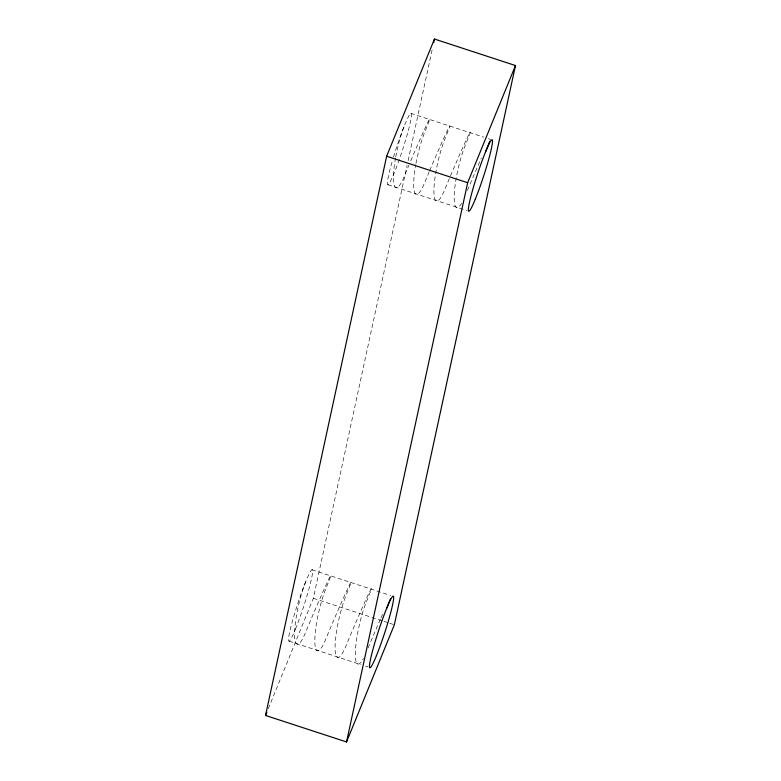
<?xml version="1.0" encoding="UTF-8"?>
<svg xmlns="http://www.w3.org/2000/svg" width="781" height="781" viewBox="0 0 781 781"><rect width="100%" height="100%" fill="white"/><g stroke="black" fill="none" stroke-linecap="round" stroke-linejoin="round"><path stroke-width="0.59" stroke-dasharray="3.9 2.93" d="M268.293 708.699L313.347 598.285L407.086 165.445M408.121 160.671L432.654 47.397M410.796 113.323L483.693 137.163M488.33 138.686L490.644 139.438M388.05 184.755L466.735 210.489M311.941 569.749L390.637 595.483M313.347 598.285L382.778 620.993M383.94 621.373L388.567 622.887M389.729 623.267L394.356 624.78M289.204 641.181L360.949 664.651M365.576 666.164L367.89 666.915M393.497 157.088A37.634 3.231 -71.9 0 1 411.519 114.495A37.634 3.231 -71.9 0 1 393.946 173.567A37.634 3.231 -71.9 0 1 392.492 160.466M395.518 158.006A38.015 7.322 -77.2 0 0 394.61 186.386A38.015 7.322 -77.2 0 0 404.421 176.018A38.015 0.859 -66.7 0 1 408.971 165.055M395.742 156.805A38.015 7.322 -77.2 0 1 404.548 125.38M305.703 581.806A38.015 7.322 -77.2 0 0 294.574 634.24A38.015 7.322 -77.2 0 0 305.576 632.434A38.015 0.859 -66.7 0 1 326.829 583.309A38.015 0.859 -66.7 0 1 325.95 588.425A38.015 7.322 -77.2 0 0 314.821 640.869A38.015 7.322 -77.2 0 0 325.823 639.063A38.015 0.859 -66.7 0 1 347.076 589.938A38.015 0.859 -66.7 0 1 346.198 595.054A38.015 7.322 -77.2 0 0 335.069 647.488A38.015 7.322 -77.2 0 0 346.081 645.682A38.015 0.859 -66.7 0 1 367.334 596.557A38.015 0.859 -66.7 0 1 366.455 601.673A38.015 7.322 -77.2 0 0 355.423 650.573A38.015 7.322 -77.2 0 0 363.468 658.461M368.095 648.015A38.015 0.859 -66.7 0 1 380.542 618.884M381.011 617.82A38.015 0.859 -66.7 0 1 383.725 611.689M467.419 190.447A38.015 0.859 -66.7 0 1 481.242 158.26M429.687 170.58A38.015 0.859 -66.7 0 1 447.708 129.744A38.015 0.859 -66.7 0 1 445.043 138.627A38.015 7.322 -77.2 0 0 433.924 191.062A38.015 7.322 -77.2 0 0 444.926 189.256A38.015 0.859 -66.7 0 1 466.179 140.131A38.015 0.859 -66.7 0 1 465.3 145.246A38.015 7.322 -77.2 0 0 454.327 193.21A38.015 7.322 -77.2 0 0 461.63 203.255M429.228 171.674A38.015 0.859 -66.7 0 0 424.679 182.637A38.015 7.322 -77.2 0 1 414.867 193.014A38.015 7.322 -77.2 0 1 415.775 164.625M415.99 163.424A38.015 7.322 -77.2 0 1 424.796 132.009A38.015 0.859 -66.7 0 0 427.451 123.115A38.015 0.859 -66.7 0 0 409.429 163.961M295.452 629.125A37.634 3.231 -71.9 0 0 312.625 570.384A37.634 3.231 -71.9 0 0 293.646 616.892A37.634 3.231 -71.9 0 0 295.452 629.125"/><path stroke-width="1.17" d="M265.53 715.455L386.644 156.22L434.461 39.05L515.47 65.545L394.356 624.78L346.539 741.95L265.53 715.455L266.917 712.077M433.689 42.623L434.461 39.05M346.539 741.95L467.653 182.715L515.47 65.545M386.644 156.22L467.653 182.715M489.716 141.263A38.015 0.859 -66.7 0 1 485.548 151.875M390.549 598.568A38.015 0.859 -66.7 0 1 386.702 608.301M475.297 199.194A37.634 3.231 -71.9 0 0 492.479 140.453A37.634 3.231 -71.9 0 0 473.501 186.962A37.634 3.231 -71.9 0 0 475.297 199.194M376.452 655.62A37.634 3.231 -71.9 0 0 393.634 596.879A37.634 3.231 -71.9 0 0 374.646 643.378A37.634 3.231 -71.9 0 0 376.452 655.62"/></g></svg>
